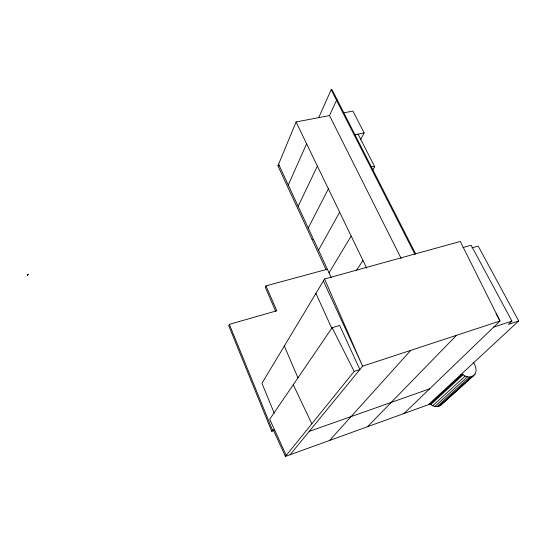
<?xml version="1.0" encoding="UTF-8"?>
<svg xmlns="http://www.w3.org/2000/svg" width="546" height="546" viewBox="0 0 546 546"><rect width="100%" height="100%" fill="white"/><g stroke="black" fill="none" stroke-linecap="round" stroke-linejoin="round"><path stroke-width="0.82" d="M326.146 269.867L277.928 165.841L296.075 121.963L329.511 115.561L336.534 100.287L337.36 100.136M288.274 185.033L306.606 143.775M318.775 117.526L331.156 89.708L331.975 89.564L415.745 254.033M327.354 269.205L266.025 285.872L276.788 310.776L229.354 324.338L228.733 325.709L271.731 431.299L273.621 430.644L274.406 429.545L272.515 430.2L271.731 431.299M273.621 430.644L285.421 456.436L430.262 404.013C432.889 406.674 437.462 407.603 440.608 405.303L473.566 375.689C477.934 372.195 475.798 366.052 473.314 362.114M298.15 206.299L317.376 166.073M266.025 285.872L265.329 287.305L275.71 311.37M308.231 228.01L328.385 188.875M360.64 139.619L364.162 132.931L352.928 111.077L343.714 112.845M318.523 250.184L339.646 212.196M372.618 170.379L374.706 166.728L358.067 134.173M404.02 413.513L500.013 321.021L460.271 241.469L324.563 278.986L261.95 383.306L274.276 413.247M329.033 272.829L351.167 236.049M356.463 270.4L362.953 260.456M285.421 456.436L354.177 371.41L359.855 369.54L339.653 325.423L332.145 327.696L269.71 419.287L286.254 455.405M290.083 454.75L362.605 366.182L500.013 321.021L496.041 313.561M329.607 440.445L410.763 350.355M440.608 405.303L460.64 387.094M367.554 426.713L456.504 335.319M462.947 247.522L471.123 245.229L511.916 321.082L508.381 324.406L518.7 320.973L478.2 246.096L471.921 247.864M428.419 404.682L518.7 320.973M430.262 404.013L462.496 374.215C465.322 377.013 470.167 378.125 473.566 375.689M430.794 404.552L463.076 374.781M432.719 405.767L465.151 376.098M434.807 406.483L467.396 376.877M436.909 406.64L469.649 377.068M438.895 406.238L471.758 376.665M461.882 385.974L465.622 382.616M466.864 381.497L474.965 374.215M309.207 431.395L429.627 388.841M460.544 374.897L462.496 374.215M493.693 327.115L511.916 321.082M312.032 239.414L312.455 239.305M277.928 165.841L279.586 165.493M354.422 134.917L364.162 132.931M371.389 166.557L374.706 166.728M331.156 89.708L414.892 254.272M332.145 327.696L354.177 371.41M329.511 115.561L401.187 258.511M296.075 121.963L366.673 268.154M293.277 384.718L311.834 423.778M278.603 164.203L331.279 277.661M323.403 280.931L362.605 366.182L324.563 278.986M315.929 293.379L332.002 328.801M284.329 346.027L297.98 377.873M229.354 324.338L272.515 430.2M27.3 275.123L27.3 275.58L28.324 274.317L27.3 275.123"/></g></svg>
